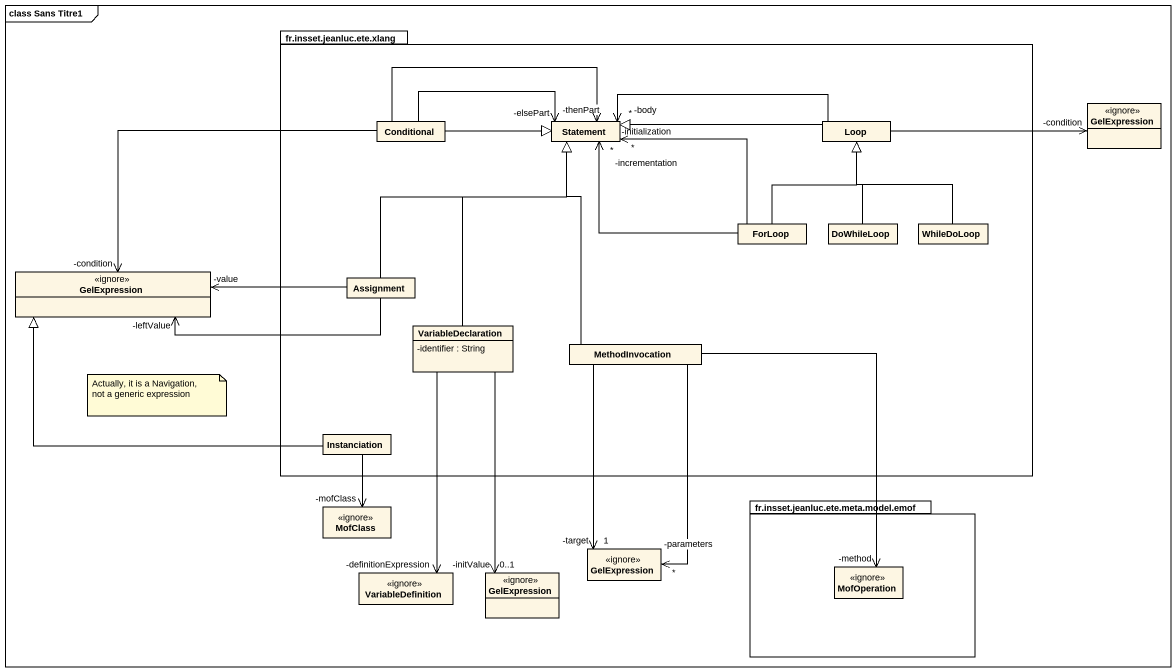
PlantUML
@startuml
mainframe class Sans Titre1
hide circle
hide empty members
skinparam classAttributeIconSize 0
package "fr.insset.jeanluc.ete.xlang" as fr_insset_jeanluc_ete_xlang {
  class Conditional
  class Statement
  class "Loop" as Loop_
  class ForLoop
  class DoWhileLoop
  class WhileDoLoop
  class Assignment
  class VariableDeclaration {
    -identifier : String
  }
  class MethodInvocation
  class Instanciation
}
class GelExpression <<ignore>>
class "GelExpression" as GelExpression_2 <<ignore>>
class MofClass <<ignore>>
package "fr.insset.jeanluc.ete.meta.model.emof" as fr_insset_jeanluc_ete_meta {
  class MofOperation <<ignore>>
}
class "GelExpression" as GelExpression_3 <<ignore>>
class VariableDefinition <<ignore>>
class "GelExpression" as GelExpression_4 <<ignore>>
Conditional -right-|> Statement
Conditional -right-> "-thenPart" Statement
Conditional -right-> "-elsePart" Statement
Conditional -left-> "-condition" GelExpression_2
Loop_ -right-> "-condition" GelExpression
Loop_ -left-|> Statement
Loop_ -left-> "-body\n*" Statement
ForLoop -left-> "-initialization\n*" Statement
ForLoop -left-> "*\n-incrementation" Statement
ForLoop -up-|> Loop_
DoWhileLoop -up-|> Loop_
WhileDoLoop -up-|> Loop_
Assignment -up-|> Statement
Assignment -left-> "-value" GelExpression_2
Assignment -left-> "-leftValue" GelExpression_2
VariableDeclaration -up-|> Statement
VariableDeclaration --> "-definitionExpression" VariableDefinition
VariableDeclaration --> "-initValue\n0..1" GelExpression_4
MethodInvocation -up-|> Statement
MethodInvocation --> "-target\n1" GelExpression_3
MethodInvocation --> "-parameters\n*" GelExpression_3
MethodInvocation --> "-method" MofOperation
Instanciation -up-|> GelExpression_2
Instanciation --> "-mofClass" MofClass
note as N1
  Actually, it is a Navigation, not a generic expression
end note
@enduml
